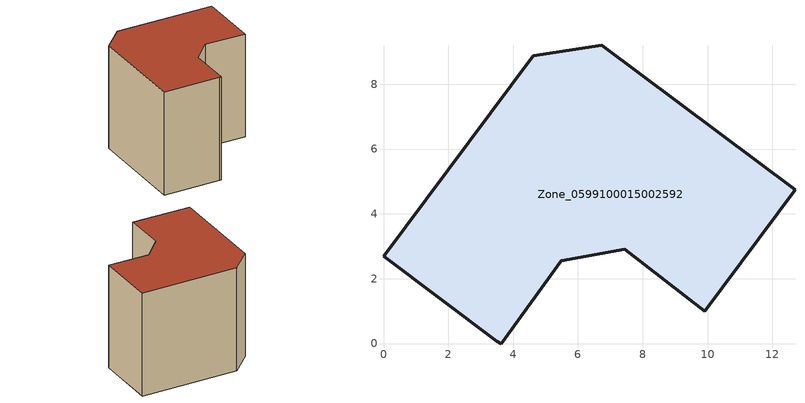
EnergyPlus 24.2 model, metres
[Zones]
Zone_0599100015002592
 floor ground (C_G): 5.49,2.56 3.63,0 3.49,0.07 0,2.7 4.62,8.89 6.74,9.2 12.7,4.75 9.92,1 7.44,2.9 z0.97
 wall outside (C_F): 0,2.7 3.49,0.07 3.63,0 5.49,2.56 7.44,2.9 9.92,1 12.7,4.75 6.74,9.2 4.62,8.89 0,2.7 z0.97:8.98
 roof outside (C_R): 5.49,2.56 7.44,2.9 9.92,1 12.7,4.75 6.74,9.2 4.62,8.89 0,2.7 3.49,0.07 3.63,0 z8.98
[BUILDING]
Pand.0599100015002592: North Axis=0; Terrain=City; Loads Convergence Tolerance Value=0.04; Temperature Convergence Tolerance Value=0.4; Solar Distribution=FullExterior; Maximum Number of Warmup Days=25; Minimum Number of Warmup Days=1
[Site:Location]
Rotterdam.The.Hague.AP_ZH_NLD Design_Conditions: Latitude=51.96; Longitude=4.45; Time Zone=1; Elevation=-4.5
[SITE:GROUNDTEMPERATURE:BUILDINGSURFACE]
18, 18, 18, 18, 18, 18, 18, 18, 18, 18, 18, 18
[MATERIAL] Thermal Absorptance=0.9; Solar Absorptance=0.7; Visible Absorptance=0.7
Name | Roughness | Thickness | Conductivity | Density | Specific Heat
G.TI.1975-1991 | MediumSmooth | 0.15 | 0.288461 | 540 | 1210
F.TI.1975-1991 | Rough | 0.3 | 0.230769 | 1920 | 840
R.TI.1975-1991 | MediumRough | 0.2 | 0.153846 | 1500 | 1000
[CONSTRUCTION]
C_G: G.TI.1975-1991
C_F: F.TI.1975-1991
C_R: R.TI.1975-1991
[ZONE]
Zone_0599100015002592: Type=1; Multiplier=1; Ceiling Height=Autocalculate; Volume=Autocalculate; Floor Area=autocalculate; Part of Total Floor Area=Yes
[ZONEINFILTRATION:DESIGNFLOWRATE]
Infil_Zone_0599100015002592: Zone or ZoneList or Space or SpaceList=Zone_0599100015002592; Schedule=AlwaysOn; Design Flow Rate Calculation Method=Flow/Area; Flow Rate per Floor Area=0.003; Constant Term Coefficient=1; Temperature Term Coefficient=0; Velocity Term Coefficient=0; Velocity Squared Term Coefficient=0
[HVACTEMPLATE:ZONE:IDEALLOADSAIRSYSTEM]
Zone_0599100015002592: Maximum Heating Supply Air Temperature=50; Minimum Cooling Supply Air Temperature=13; Maximum Heating Supply Air Humidity Ratio=0.0156; Minimum Cooling Supply Air Humidity Ratio=0.0077; Heating Limit=NoLimit; Cooling Limit=NoLimit; Dehumidification Control Type=ConstantSensibleHeatRatio; Cooling Sensible Heat Ratio=0.7; Dehumidification Setpoint=60; Humidification Control Type=None; Humidification Setpoint=30; Outdoor Air Method=None; Outdoor Air Flow Rate per Person=0.00944; Outdoor Air Flow Rate per Zone Floor Area=0; Outdoor Air Flow Rate per Zone=0; Demand Controlled Ventilation Type=None; Outdoor Air Economizer Type=NoEconomizer; Heat Recovery Type=None; Sensible Heat Recovery Effectiveness=0.7; Latent Heat Recovery Effectiveness=0.65
[ZONECONTROL:THERMOSTAT]
ThermostatControl_Zone_0599100015002592: Zone or ZoneList=Zone_0599100015002592; Control Type Schedule=DualSetpointControlType; Control 1=Thermostat_Zone_0599100015002592; Temperature Difference Between Cutout And Setpoint=0
[THERMOSTATSETPOINT:DUALSETPOINT]
Thermostat_Zone_0599100015002592: Heating Setpoint Temperature Schedule=HeatingSetpoint_Zone_0599100015002592; Cooling Setpoint Temperature Schedule=CoolingSetpoint_Zone_0599100015002592
[SCHEDULE:COMPACT]
HeatingSetpoint_Zone_0599100015002592: Through: 12/31, For: AllDays, Until: 24:00, 21
CoolingSetpoint_Zone_0599100015002592: Through: 12/31, For: AllDays, Until: 24:00, 24
DualSetpointControlType: Through: 12/31, For: AllDays, Until: 24:00, 4
AlwaysOn: Through: 12/31, For: AllDays, Until: 24:00, 1
